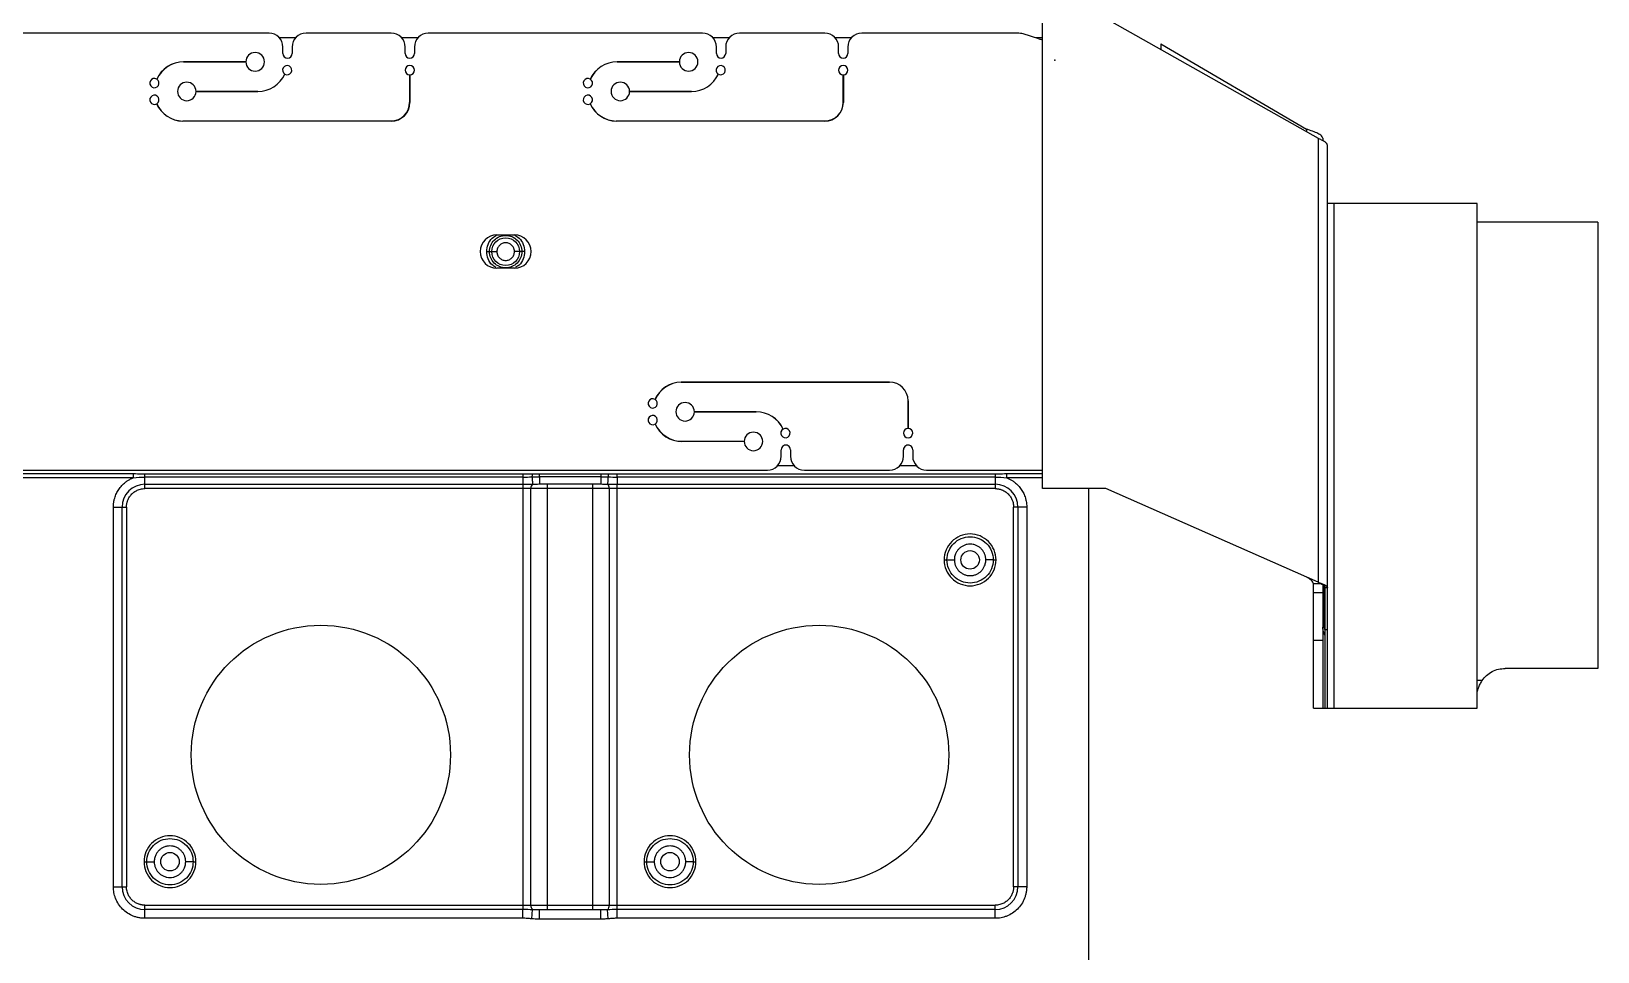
# Model space of a CAD drawing. Header units: millimetres. Extents: x -1 to 1576, y 30 to 633.
# Drawn here: x 1407.1 to 1576.3, y 181.1 to 280.5 of the extents above; entities that cross this region are included whole.
import ezdxf

# ---------------------------------------------------------------- set-up
doc = ezdxf.new("R2010")
doc.units = ezdxf.units.MM
doc.header["$PDSIZE"] = -1

msp = doc.modelspace()

# ---------------------------------------------------------------- linework, layer by layer
at = {"color": 7, "linetype": 'Continuous', "lineweight": 25}
for p, q in [((1516.3, 231.13), (1516.3, 282.33)), ((1522.41, 282.33), (1546.07, 268.98)), ((1432.77, 280.33), (1342.33, 280.33)), ((1435.65, 279.83), (1433.89, 279.83)), ((1445.97, 280.33), (1436.77, 280.33)), ((1448.85, 279.83), (1447.09, 279.83)), ((1479.59, 280.33), (1449.97, 280.33)), ((1482.47, 279.83), (1480.71, 279.83)), ((1492.79, 280.33), (1483.59, 280.33)), ((1495.67, 279.83), (1493.91, 279.83)), ((1513.62, 280.33), (1496.79, 280.33)), ((1515.92, 279.72), (1514.21, 280.25)), ((1516.3, 279.83), (1515.56, 279.83)), ((1529.1, 279.17), (1544.81, 269.97)), ((1529.1, 279.17), (1529.1, 278.56)), ((1434.27, 278.13), (1434.27, 278.83)), ((1435.27, 278.83), (1435.27, 278.13)), ((1447.47, 278.13), (1447.47, 278.83)), ((1448.47, 278.83), (1448.47, 278.13)), ((1481.09, 278.13), (1481.09, 278.83)), ((1482.09, 278.83), (1482.09, 278.13)), ((1494.29, 278.13), (1494.29, 278.83)), ((1495.29, 278.83), (1495.29, 278.13)), ((1423.55, 277.24), (1430.27, 277.24)), ((1430.27, 277.23), (1423.55, 277.23)), ((1447.97, 272.83), (1447.97, 275.83)), ((1447.98, 275.83), (1447.98, 272.83)), ((1470.37, 277.24), (1477.09, 277.24)), ((1477.09, 277.23), (1470.37, 277.23)), ((1494.79, 272.83), (1494.79, 275.83)), ((1494.8, 275.83), (1494.8, 272.83)), ((1424.89, 274.04), (1431.57, 274.04)), ((1431.57, 274.03), (1424.89, 274.03)), ((1471.71, 274.04), (1478.39, 274.04)), ((1478.39, 274.03), (1471.71, 274.03)), ((1423.46, 270.84), (1445.97, 270.84)), ((1445.97, 270.83), (1423.46, 270.83)), ((1470.28, 270.84), (1492.79, 270.84)), ((1492.79, 270.83), (1470.28, 270.83)), ((1544.81, 269.97), (1544.81, 269.69)), ((1546.57, 269), (1546.57, 268.72)), ((1546.07, 268.98), (1546.07, 221.03)), ((1547.09, 207.41), (1547.09, 268.2)), ((1563.27, 261.91), (1547.09, 261.91)), ((1547.79, 261.91), (1547.79, 207.41)), ((1563.27, 207.41), (1563.27, 261.91)), ((1576.27, 259.91), (1563.27, 259.91)), ((1576.27, 259.91), (1576.27, 211.71)), ((1457.38, 258.53), (1459.28, 258.53)), ((1459.28, 254.93), (1457.38, 254.93)), ((1477.28, 242.64), (1499.79, 242.64)), ((1499.79, 242.63), (1477.28, 242.63)), ((1501.79, 237.63), (1501.79, 240.63)), ((1501.8, 240.63), (1501.8, 237.63)), ((1478.71, 239.44), (1485.39, 239.44)), ((1485.39, 239.43), (1478.71, 239.43)), ((1477.37, 236.24), (1484.09, 236.24)), ((1484.09, 236.23), (1477.37, 236.23)), ((1488.09, 234.63), (1488.09, 235.33)), ((1489.09, 235.33), (1489.09, 234.63)), ((1501.29, 234.63), (1501.29, 235.33)), ((1502.29, 235.33), (1502.29, 234.63)), ((1487.71, 233.63), (1489.47, 233.63)), ((1500.91, 233.63), (1502.67, 233.63)), ((1396.15, 233.13), (1486.59, 233.13)), ((1404.81, 232.75), (1418.11, 232.75)), ((1418.11, 232.31), (1404.81, 232.31)), ((1419.37, 232.74), (1460.18, 232.74)), ((1460.18, 232.38), (1419.37, 232.38)), ((1419.37, 231.13), (1419.37, 232.38)), ((1461.97, 232.73), (1468.59, 232.73)), ((1461.97, 232.4), (1461.97, 232.73)), ((1468.59, 232.4), (1461.97, 232.4)), ((1470.38, 232.74), (1511.19, 232.74)), ((1511.19, 232.38), (1470.38, 232.38)), ((1490.59, 233.13), (1499.79, 233.13)), ((1503.79, 233.13), (1516.3, 233.13)), ((1511.19, 232.38), (1511.19, 231.13)), ((1512.45, 232.75), (1516.3, 232.75)), ((1516.3, 232.31), (1512.45, 232.31)), ((1419.37, 231.6), (1460.18, 231.6)), ((1511.19, 231.13), (1419.37, 231.13)), ((1460.18, 231.6), (1460.18, 185.66)), ((1461.06, 186.13), (1461.06, 231.13)), ((1461.92, 231.63), (1461.97, 231.64)), ((1461.97, 231.63), (1468.59, 231.63)), ((1462.8, 231.63), (1462.8, 185.63)), ((1467.76, 185.63), (1467.76, 231.63)), ((1468.59, 231.65), (1468.69, 231.63)), ((1469.51, 231.13), (1469.51, 186.13)), ((1470.38, 231.6), (1511.19, 231.6)), ((1470.38, 185.66), (1470.38, 231.6)), ((1523.15, 231.13), (1516.3, 231.13)), ((1521.3, 132.11), (1521.3, 231.13)), ((1546.07, 221.03), (1523.15, 231.13)), ((1415.96, 188.13), (1415.96, 229.13)), ((1415.96, 229.13), (1417.37, 229.13)), ((1416.9, 188.13), (1416.9, 229.13)), ((1417.37, 229.13), (1417.37, 188.13)), ((1514.61, 229.13), (1513.19, 229.13)), ((1513.19, 188.13), (1513.19, 229.13)), ((1513.66, 229.13), (1513.66, 188.13)), ((1514.61, 229.13), (1514.61, 188.13)), ((1546.4, 220.86), (1545.57, 220.86)), ((1545.57, 207.41), (1545.57, 220.86)), ((1546.57, 220.75), (1546.57, 207.41)), ((1546.77, 217.85), (1546.77, 220.58)), ((1547.09, 220.43), (1546.83, 220.43)), ((1546.83, 207.41), (1546.83, 220.43)), ((1545.57, 219.9), (1546.57, 219.9)), ((1546.57, 217.85), (1546.77, 217.85)), ((1546.57, 216.16), (1546.77, 216.16)), ((1546.83, 215.8), (1546.77, 216.16)), ((1546.83, 215.92), (1547.09, 215.92)), ((1545.57, 214.75), (1546.57, 214.75)), ((1576.27, 211.71), (1566.27, 211.71)), ((1563.8, 210.41), (1563.27, 210.41)), ((1545.57, 207.41), (1563.27, 207.41)), ((1415.96, 188.13), (1417.37, 188.13)), ((1514.61, 188.13), (1513.19, 188.13)), ((1419.37, 184.72), (1419.37, 186.13)), ((1419.37, 186.13), (1511.19, 186.13)), ((1511.19, 184.72), (1511.19, 186.13)), ((1460.18, 185.66), (1419.37, 185.66)), ((1460.18, 184.72), (1419.37, 184.72)), ((1468.59, 185.63), (1461.97, 185.63)), ((1468.59, 184.63), (1461.97, 184.63)), ((1468.64, 185.63), (1468.59, 185.63)), ((1511.19, 185.66), (1470.38, 185.66)), ((1511.19, 184.72), (1470.38, 184.72))]:
    msp.add_line(p, q, dxfattribs=at)
at = {"color": 141}
for centre, radius in [((1458.33, 256.73), 1.5), ((1508.49, 223.43), 1), ((1422.07, 190.83), 1), ((1476.08, 190.83), 1)]:
    msp.add_circle(centre, radius, dxfattribs=at)
at = {"color": 7, "linetype": 'Continuous', "lineweight": 25}
for centre in [(1438.37, 202.38), (1492.19, 202.38)]:
    msp.add_circle(centre, 14, dxfattribs=at)
for centre, radius, start, end in [((1432.77, 278.83), 1.5, 0, 90), ((1436.77, 278.83), 1.5, 90, 180), ((1445.97, 278.83), 1.5, 0, 90), ((1449.97, 278.83), 1.5, 90, 180), ((1479.59, 278.83), 1.5, 0, 90), ((1483.59, 278.83), 1.5, 90, 180), ((1492.79, 278.83), 1.5, 0, 90), ((1496.79, 278.83), 1.5, 90, 180), ((1513.62, 278.33), 2, 72.9566, 90), ((1516.51, 281.63), 2, 252.9566, 264.0832), ((1431.27, 277.23), 1, 180.2864, 179.714), ((1434.77, 278.13), 0.5, 180, 0), ((1447.97, 278.13), 0.5, 180, 360), ((1478.09, 277.23), 1, 180.2864, 179.714), ((1481.59, 278.13), 0.5, 180, 0), ((1494.79, 278.13), 0.5, 180, 360), ((1423.55, 274.03), 3.2, 90.0002, 155.3911), ((1423.55, 274.03), 3.19, 90.0002, 155.4086), ((1431.57, 277.23), 3.2, 270.0002, 335.3842), ((1431.57, 277.23), 3.19, 270.0002, 335.4017), ((1434.73, 276.33), 0.5, 240.4, 239.2487), ((1447.97, 276.33), 0.5, 270.573, 269.427), ((1470.37, 274.03), 3.2, 90.0002, 155.3911), ((1470.37, 274.03), 3.19, 90.0002, 155.4086), ((1478.39, 277.23), 3.2, 270.0002, 335.3842), ((1478.39, 277.23), 3.19, 270.0002, 335.4017), ((1481.55, 276.33), 0.5, 240.4, 239.2487), ((1494.79, 276.33), 0.5, 270.573, 269.427), ((1420.39, 274.93), 0.5, 60.4208, 59.27), ((1423.89, 274.03), 1, 0.2867, 359.7138), ((1467.21, 274.93), 0.5, 60.4208, 59.27), ((1470.71, 274.03), 1, 0.2867, 359.7138), ((1420.39, 273.13), 0.5, 300.7523, 299.6009), ((1423.55, 274.03), 3.21, 204.6144, 268.4153), ((1423.55, 274.03), 3.2, 204.597, 268.4128), ((1445.97, 272.83), 2.01, 270, 0), ((1445.97, 272.83), 1.99, 270, 0), ((1467.21, 273.13), 0.5, 300.7523, 299.6009), ((1470.37, 274.03), 3.21, 204.6144, 268.4153), ((1470.37, 274.03), 3.2, 204.597, 268.4128), ((1492.79, 272.83), 2.01, 270, 0), ((1492.79, 272.83), 1.99, 270, 0), ((1457.38, 256.73), 1.8, 90, 270), ((1459.28, 256.73), 1.8, 270, 90), ((1477.37, 239.43), 3.21, 91.5822, 155.3856), ((1477.37, 239.43), 3.2, 91.5847, 155.403), ((1499.79, 240.63), 2, 360, 90), ((1499.79, 240.63), 2, 360, 90), ((1474.21, 240.33), 0.5, 60.3991, 59.2477), ((1477.71, 239.43), 1, 0.2862, 359.7133), ((1474.21, 238.53), 0.5, 300.73, 299.5792), ((1485.39, 236.23), 3.2, 24.6158, 89.9998), ((1485.39, 236.23), 3.19, 24.5983, 89.9998), ((1477.37, 239.43), 3.2, 204.6089, 269.9998), ((1477.37, 239.43), 3.19, 204.5914, 269.9998), ((1485.09, 236.23), 1, 180.286, 179.7136), ((1488.55, 237.13), 0.5, 120.7513, 119.6), ((1501.79, 237.13), 0.5, 90.573, 89.427), ((1488.59, 235.33), 0.5, 359.9998, 180), ((1501.79, 235.33), 0.5, 359.9998, 180), ((1486.59, 234.63), 1.5, 270, 360), ((1490.59, 234.63), 1.5, 180, 270), ((1499.79, 234.63), 1.5, 270, 360), ((1503.79, 234.63), 1.5, 180, 270), ((1419.37, 229.13), 2.47, 90, 180), ((1461.61, 231.21), 0.562, 132.435, 187.8232), ((1468.95, 231.21), 0.562, 352.1767, 47.5651), ((1511.19, 229.13), 2.47, 360, 90), ((1419.37, 188.13), 2.47, 180, 270), ((1511.19, 188.13), 2.47, 270, 360), ((1461.61, 186.06), 0.562, 172.1767, 227.5651), ((1468.95, 186.06), 0.562, 312.435, 7.8232)]:
    msp.add_arc(centre, radius, start, end, dxfattribs=at)
for points in [[(1546.57, 269), (1546.54, 269.08), (1546.49, 269.24), (1546.08, 269.49), (1545.5, 269.73), (1545.04, 269.89), (1544.81, 269.97)], [(1547.09, 268.2), (1547.07, 268.27), (1547.04, 268.4), (1546.81, 268.59), (1546.47, 268.79), (1546.2, 268.91), (1546.07, 268.98)], [(1418.11, 232.31), (1418.53, 232.36), (1418.95, 232.38), (1419.37, 232.38)], [(1419.37, 232.38), (1419.37, 232.53), (1419.37, 232.67), (1419.37, 232.74)], [(1460.18, 232.74), (1460.18, 232.67), (1460.18, 232.53), (1460.18, 232.38)], [(1460.18, 232.38), (1460.51, 232.38), (1460.83, 232.39), (1461.17, 232.39)], [(1461.18, 232.74), (1461.18, 232.67), (1461.17, 232.54), (1461.17, 232.39)], [(1461.17, 232.39), (1461.44, 232.4), (1461.71, 232.4), (1461.97, 232.4)], [(1468.59, 232.73), (1468.59, 232.67), (1468.59, 232.54), (1468.59, 232.4)], [(1468.59, 232.4), (1468.86, 232.4), (1469.12, 232.4), (1469.39, 232.39)], [(1469.38, 232.74), (1469.39, 232.67), (1469.39, 232.54), (1469.39, 232.39)], [(1469.39, 232.39), (1469.73, 232.39), (1470.06, 232.38), (1470.38, 232.38)], [(1470.38, 232.38), (1470.38, 232.53), (1470.38, 232.67), (1470.38, 232.74)], [(1511.19, 232.74), (1511.19, 232.67), (1511.19, 232.53), (1511.19, 232.38)], [(1511.19, 232.38), (1511.61, 232.38), (1512.03, 232.36), (1512.45, 232.31)], [(1460.18, 231.6), (1460.55, 231.6), (1460.91, 231.61), (1461.23, 231.62)], [(1461.23, 231.62), (1461.47, 231.63), (1461.71, 231.63), (1461.97, 231.63)], [(1468.59, 231.63), (1468.85, 231.63), (1469.09, 231.63), (1469.33, 231.62)], [(1469.33, 231.62), (1469.65, 231.61), (1470.02, 231.6), (1470.38, 231.6)], [(1545.57, 220.86), (1545.56, 220.92), (1545.54, 221.04), (1545.36, 221.22), (1545.11, 221.41), (1544.91, 221.53), (1544.81, 221.59)], [(1546.07, 221.03), (1546.17, 220.98), (1546.37, 220.88), (1546.62, 220.73), (1546.8, 220.58), (1546.82, 220.48), (1546.83, 220.43)], [(1546.07, 221.03), (1546.2, 220.98), (1546.47, 220.88), (1546.81, 220.73), (1547.04, 220.58), (1547.07, 220.48), (1547.09, 220.43)], [(1546.77, 216.16), (1546.77, 216.51), (1546.77, 217.21), (1546.77, 217.64), (1546.77, 217.85)], [(1563.8, 210.41), (1563.95, 210.6), (1564.25, 210.98), (1564.86, 211.39), (1565.54, 211.66), (1566.03, 211.69), (1566.27, 211.71)], [(1461.23, 185.64), (1460.91, 185.65), (1460.55, 185.66), (1460.18, 185.66)], [(1461.97, 185.63), (1461.71, 185.63), (1461.47, 185.63), (1461.23, 185.64)], [(1469.33, 185.64), (1469.09, 185.63), (1468.85, 185.63), (1468.59, 185.63)], [(1470.38, 185.66), (1470.02, 185.66), (1469.65, 185.65), (1469.33, 185.64)]]:
    msp.add_open_spline(points, degree=3, dxfattribs=at)
for points, knots in [([(1456.28, 256.73), (1456.31, 257), (1456.38, 257.53), (1456.8, 258.19), (1457.22, 258.43), (1457.4, 258.53)], [0, 0, 0, 0, 0.3587, 0.717054, 1, 1, 1, 1]), ([(1456.58, 256.73), (1456.58, 256.96), (1456.63, 257.19), (1456.8, 257.61), (1456.93, 257.81), (1457.25, 258.13), (1457.45, 258.26), (1457.87, 258.44), (1458.1, 258.48), (1458.56, 258.48), (1458.79, 258.44), (1459.21, 258.26), (1459.41, 258.13), (1459.73, 257.81), (1459.86, 257.61), (1460.03, 257.19), (1460.08, 256.96), (1460.08, 256.73)], [0, 0, 0, 0, 0.125, 0.125, 0.25, 0.25, 0.375, 0.375, 0.5, 0.5, 0.625, 0.625, 0.75, 0.75, 0.875, 0.875, 1, 1, 1, 1]), ([(1459.28, 256.73), (1459.28, 256.76), (1459.28, 256.83), (1459.26, 256.92), (1459.24, 257.01), (1459.2, 257.13), (1459.13, 257.26), (1459.01, 257.41), (1458.86, 257.53), (1458.64, 257.65), (1458.33, 257.71), (1458.02, 257.65), (1457.8, 257.53), (1457.65, 257.41), (1457.53, 257.26), (1457.45, 257.1), (1457.39, 256.92), (1457.38, 256.8), (1457.38, 256.73)], [0, 0, 0, 0, 0.031455, 0.062626, 0.093818, 0.125337, 0.187777, 0.250402, 0.31285, 0.375475, 0.500072, 0.624659, 0.687104, 0.749734, 0.81218, 0.874804, 0.937355, 1, 1, 1, 1]), ([(1459.25, 258.53), (1459.44, 258.43), (1459.86, 258.19), (1460.28, 257.53), (1460.35, 257), (1460.38, 256.73)], [0, 0, 0, 0, 0.282692, 0.641261, 1, 1, 1, 1]), ([(1456.28, 256.73), (1456.36, 256.73), (1456.44, 256.73), (1456.55, 256.73), (1456.58, 256.73), (1456.58, 256.73)], [0, 0, 0, 0, 0.5, 0.5, 1, 1, 1, 1]), ([(1457.26, 255.03), (1457.13, 255.11), (1456.76, 255.32), (1456.38, 255.94), (1456.31, 256.47), (1456.28, 256.73)], [0, 0, 0, 0, 0.222976, 0.611348, 1, 1, 1, 1]), ([(1456.28, 256.73), (1456.36, 256.73), (1456.44, 256.73), (1456.55, 256.73), (1456.58, 256.73), (1456.58, 256.73)], [0, 0, 0, 0, 0.5, 0.5, 1, 1, 1, 1]), ([(1456.58, 256.73), (1456.58, 256.73), (1456.67, 256.73), (1456.96, 256.73), (1457.17, 256.73), (1457.38, 256.73)], [0, 0, 0, 0, 0.5, 0.5, 1, 1, 1, 1]), ([(1460.08, 256.73), (1460.08, 256.5), (1460.03, 256.27), (1459.86, 255.85), (1459.73, 255.66), (1459.41, 255.33), (1459.21, 255.2), (1458.79, 255.03), (1458.56, 254.98), (1458.1, 254.98), (1457.87, 255.03), (1457.45, 255.2), (1457.25, 255.33), (1456.93, 255.66), (1456.8, 255.85), (1456.63, 256.27), (1456.58, 256.5), (1456.58, 256.73)], [0, 0, 0, 0, 0.125, 0.125, 0.25, 0.25, 0.375, 0.375, 0.5, 0.5, 0.625, 0.625, 0.75, 0.75, 0.875, 0.875, 1, 1, 1, 1]), ([(1457.38, 256.73), (1457.38, 256.7), (1457.38, 256.64), (1457.4, 256.55), (1457.42, 256.46), (1457.46, 256.34), (1457.53, 256.2), (1457.65, 256.06), (1457.8, 255.94), (1458.02, 255.82), (1458.33, 255.76), (1458.64, 255.82), (1458.86, 255.94), (1459.01, 256.06), (1459.13, 256.2), (1459.21, 256.37), (1459.27, 256.55), (1459.28, 256.67), (1459.28, 256.73)], [0, 0, 0, 0, 0.031455, 0.062625, 0.093817, 0.125335, 0.187776, 0.2504, 0.312847, 0.375471, 0.500068, 0.624661, 0.687107, 0.749738, 0.812184, 0.874806, 0.937357, 1, 1, 1, 1]), ([(1460.08, 256.73), (1460.08, 256.73), (1459.99, 256.73), (1459.7, 256.73), (1459.49, 256.73), (1459.28, 256.73)], [0, 0, 0, 0, 0.5, 0.5, 1, 1, 1, 1]), ([(1460.38, 256.73), (1460.35, 256.47), (1460.28, 255.93), (1459.89, 255.31), (1459.52, 255.1), (1459.38, 255.02)], [0, 0, 0, 0, 0.385162, 0.770147, 1, 1, 1, 1]), ([(1460.38, 256.73), (1460.3, 256.73), (1460.22, 256.73), (1460.11, 256.73), (1460.08, 256.73), (1460.08, 256.73)], [0, 0, 0, 0, 0.5, 0.5, 1, 1, 1, 1]), ([(1415.96, 229.13), (1415.96, 229.19), (1415.96, 229.3), (1415.97, 229.46), (1415.99, 229.63), (1416.02, 229.79), (1416.06, 229.95), (1416.13, 230.23), (1416.28, 230.61), (1416.54, 231.06), (1416.86, 231.47), (1417.2, 231.78), (1417.52, 232.01), (1417.81, 232.18), (1418.01, 232.26), (1418.11, 232.31)], [0, 0, 0, 0, 0.040883, 0.08158, 0.122187, 0.162802, 0.203521, 0.244441, 0.372171, 0.500035, 0.627766, 0.75563, 0.837187, 0.918385, 1, 1, 1, 1]), ([(1418.11, 232.75), (1418.2, 232.75), (1418.41, 232.75), (1418.74, 232.74), (1419.07, 232.74), (1419.28, 232.74), (1419.37, 232.74)], [0, 0, 0, 0, 0.200515, 0.50786, 0.778848, 1, 1, 1, 1]), ([(1418.11, 232.75), (1418.11, 232.71), (1418.11, 232.64), (1418.11, 232.49), (1418.11, 232.4), (1418.11, 232.31)], [0, 0, 0, 0, 0.5, 0.5, 1, 1, 1, 1]), ([(1460.18, 232.74), (1460.32, 232.74), (1460.66, 232.74), (1460.99, 232.74), (1461.18, 232.74)], [0, 0, 0, 0, 0.420474, 1, 1, 1, 1]), ([(1460.18, 232.38), (1460.18, 232.2), (1460.18, 232.04), (1460.18, 231.77), (1460.18, 231.66), (1460.18, 231.6)], [0, 0, 0, 0, 0.5, 0.5, 1, 1, 1, 1]), ([(1461.17, 232.39), (1461.19, 232.2), (1461.2, 232.02), (1461.22, 231.75), (1461.23, 231.66), (1461.23, 231.62)], [0, 0, 0, 0, 0.5, 0.5, 1, 1, 1, 1]), ([(1461.18, 232.74), (1461.3, 232.74), (1461.56, 232.73), (1461.82, 232.73), (1461.97, 232.73)], [0, 0, 0, 0, 0.452244, 1, 1, 1, 1]), ([(1461.97, 232.4), (1461.97, 232.18), (1461.97, 231.99), (1461.97, 231.71), (1461.97, 231.63), (1461.97, 231.63)], [0, 0, 0, 0, 0.5, 0.5, 1, 1, 1, 1]), ([(1468.59, 232.73), (1468.74, 232.73), (1469, 232.73), (1469.26, 232.74), (1469.38, 232.74)], [0, 0, 0, 0, 0.548125, 1, 1, 1, 1]), ([(1468.59, 232.4), (1468.59, 232.18), (1468.59, 231.99), (1468.59, 231.71), (1468.59, 231.63), (1468.59, 231.63)], [0, 0, 0, 0, 0.5, 0.5, 1, 1, 1, 1]), ([(1469.39, 232.39), (1469.38, 232.2), (1469.36, 232.02), (1469.34, 231.75), (1469.33, 231.66), (1469.33, 231.62)], [0, 0, 0, 0, 0.5, 0.5, 1, 1, 1, 1]), ([(1469.38, 232.74), (1469.58, 232.74), (1469.91, 232.74), (1470.24, 232.74), (1470.38, 232.74)], [0, 0, 0, 0, 0.580575, 1, 1, 1, 1]), ([(1470.38, 232.38), (1470.38, 232.2), (1470.38, 232.04), (1470.38, 231.77), (1470.38, 231.66), (1470.38, 231.6)], [0, 0, 0, 0, 0.5, 0.5, 1, 1, 1, 1]), ([(1511.19, 232.74), (1511.28, 232.74), (1511.49, 232.74), (1511.83, 232.74), (1512.15, 232.75), (1512.37, 232.75), (1512.45, 232.75)], [0, 0, 0, 0, 0.221378, 0.492164, 0.7995, 1, 1, 1, 1]), ([(1512.45, 232.31), (1512.45, 232.4), (1512.45, 232.49), (1512.45, 232.64), (1512.45, 232.71), (1512.45, 232.75)], [0, 0, 0, 0, 0.5, 0.5, 1, 1, 1, 1]), ([(1512.45, 232.31), (1512.5, 232.29), (1512.6, 232.24), (1512.75, 232.17), (1512.9, 232.09), (1513.04, 232.01), (1513.18, 231.91), (1513.4, 231.74), (1513.7, 231.47), (1514.03, 231.06), (1514.29, 230.61), (1514.45, 230.18), (1514.55, 229.79), (1514.6, 229.46), (1514.6, 229.24), (1514.61, 229.13)], [0, 0, 0, 0, 0.040883, 0.08158, 0.122187, 0.162802, 0.203521, 0.244441, 0.372171, 0.500035, 0.627766, 0.75563, 0.837187, 0.918385, 1, 1, 1, 1]), ([(1417.37, 229.13), (1417.37, 229.18), (1417.37, 229.26), (1417.39, 229.38), (1417.4, 229.51), (1417.43, 229.63), (1417.47, 229.75), (1417.54, 229.96), (1417.69, 230.24), (1417.95, 230.56), (1418.26, 230.82), (1418.58, 230.98), (1418.87, 231.08), (1419.12, 231.12), (1419.29, 231.13), (1419.37, 231.13)], [0, 0, 0, 0, 0.040276, 0.080243, 0.120058, 0.159883, 0.199877, 0.240199, 0.370043, 0.500057, 0.629901, 0.759916, 0.840121, 0.919721, 1, 1, 1, 1]), ([(1511.19, 231.13), (1511.23, 231.13), (1511.32, 231.13), (1511.44, 231.12), (1511.57, 231.1), (1511.69, 231.07), (1511.81, 231.04), (1512.02, 230.96), (1512.3, 230.82), (1512.61, 230.56), (1512.87, 230.24), (1513.04, 229.92), (1513.13, 229.63), (1513.18, 229.38), (1513.19, 229.22), (1513.19, 229.13)], [0, 0, 0, 0, 0.040276, 0.080243, 0.120058, 0.159883, 0.199877, 0.240199, 0.370043, 0.500057, 0.629901, 0.759916, 0.840121, 0.919721, 1, 1, 1, 1]), ([(1511.29, 223.43), (1511.29, 223.8), (1511.22, 224.17), (1510.94, 224.84), (1510.73, 225.15), (1510.21, 225.67), (1509.9, 225.88), (1509.22, 226.16), (1508.86, 226.23), (1508.12, 226.23), (1507.76, 226.16), (1507.08, 225.88), (1506.77, 225.67), (1506.25, 225.15), (1506.04, 224.84), (1505.76, 224.17), (1505.69, 223.8), (1505.69, 223.43)], [0, 0, 0, 0, 0.125, 0.125, 0.25, 0.25, 0.375, 0.375, 0.5, 0.5, 0.625, 0.625, 0.75, 0.75, 0.875, 0.875, 1, 1, 1, 1]), ([(1505.99, 223.43), (1505.99, 223.76), (1506.06, 224.09), (1506.31, 224.69), (1506.49, 224.97), (1506.95, 225.43), (1507.23, 225.62), (1507.84, 225.87), (1508.16, 225.93), (1508.82, 225.93), (1509.15, 225.87), (1509.75, 225.62), (1510.03, 225.43), (1510.49, 224.97), (1510.68, 224.69), (1510.93, 224.09), (1510.99, 223.76), (1510.99, 223.43)], [0, 0, 0, 0, 0.125, 0.125, 0.25, 0.25, 0.375, 0.375, 0.5, 0.5, 0.625, 0.625, 0.75, 0.75, 0.875, 0.875, 1, 1, 1, 1]), ([(1510.19, 223.43), (1510.19, 223.48), (1510.19, 223.57), (1510.17, 223.7), (1510.15, 223.83), (1510.11, 223.96), (1510.04, 224.15), (1509.91, 224.38), (1509.7, 224.64), (1509.44, 224.86), (1509.15, 225.01), (1508.83, 225.11), (1508.49, 225.14), (1508.16, 225.11), (1507.84, 225.01), (1507.54, 224.86), (1507.28, 224.64), (1507.07, 224.38), (1506.93, 224.12), (1506.84, 223.87), (1506.8, 223.66), (1506.79, 223.51), (1506.79, 223.43)], [0, 0, 0, 0, 0.025179, 0.05013, 0.075011, 0.099978, 0.125186, 0.187587, 0.250092, 0.312501, 0.37501, 0.437474, 0.50004, 0.562505, 0.625066, 0.687464, 0.749971, 0.812374, 0.874873, 0.916678, 0.958145, 1, 1, 1, 1]), ([(1505.69, 223.43), (1505.77, 223.43), (1505.85, 223.43), (1505.96, 223.43), (1505.99, 223.43), (1505.99, 223.43)], [0, 0, 0, 0, 0.5, 0.5, 1, 1, 1, 1]), ([(1505.69, 223.43), (1505.69, 223.07), (1505.76, 222.7), (1506.04, 222.02), (1506.25, 221.71), (1506.77, 221.19), (1507.08, 220.99), (1507.76, 220.71), (1508.12, 220.63), (1508.86, 220.63), (1509.22, 220.71), (1509.9, 220.99), (1510.21, 221.19), (1510.73, 221.71), (1510.94, 222.02), (1511.22, 222.7), (1511.29, 223.07), (1511.29, 223.43)], [0, 0, 0, 0, 0.125, 0.125, 0.25, 0.25, 0.375, 0.375, 0.5, 0.5, 0.625, 0.625, 0.75, 0.75, 0.875, 0.875, 1, 1, 1, 1]), ([(1510.99, 223.43), (1510.99, 223.11), (1510.93, 222.78), (1510.68, 222.17), (1510.49, 221.9), (1510.03, 221.43), (1509.75, 221.25), (1509.15, 221), (1508.82, 220.93), (1508.16, 220.93), (1507.84, 221), (1507.23, 221.25), (1506.95, 221.43), (1506.49, 221.9), (1506.31, 222.17), (1506.06, 222.78), (1505.99, 223.11), (1505.99, 223.43)], [0, 0, 0, 0, 0.125, 0.125, 0.25, 0.25, 0.375, 0.375, 0.5, 0.5, 0.625, 0.625, 0.75, 0.75, 0.875, 0.875, 1, 1, 1, 1]), ([(1505.99, 223.43), (1505.99, 223.43), (1506.08, 223.43), (1506.37, 223.43), (1506.58, 223.43), (1506.79, 223.43)], [0, 0, 0, 0, 0.5, 0.5, 1, 1, 1, 1]), ([(1506.79, 223.43), (1506.79, 223.39), (1506.79, 223.3), (1506.81, 223.17), (1506.84, 223.04), (1506.87, 222.91), (1506.94, 222.72), (1507.07, 222.48), (1507.28, 222.22), (1507.54, 222.01), (1507.84, 221.85), (1508.16, 221.75), (1508.49, 221.72), (1508.82, 221.75), (1509.15, 221.85), (1509.44, 222.01), (1509.7, 222.22), (1509.91, 222.48), (1510.05, 222.75), (1510.14, 222.99), (1510.18, 223.21), (1510.19, 223.36), (1510.19, 223.43)], [0, 0, 0, 0, 0.025108, 0.050018, 0.074887, 0.09987, 0.125122, 0.187514, 0.250079, 0.312484, 0.374988, 0.437452, 0.500017, 0.562482, 0.625047, 0.687453, 0.749962, 0.812367, 0.874868, 0.916676, 0.958145, 1, 1, 1, 1]), ([(1510.99, 223.43), (1510.99, 223.43), (1510.9, 223.43), (1510.61, 223.43), (1510.4, 223.43), (1510.19, 223.43)], [0, 0, 0, 0, 0.5, 0.5, 1, 1, 1, 1]), ([(1510.99, 223.43), (1510.99, 223.43), (1511.02, 223.43), (1511.13, 223.43), (1511.21, 223.43), (1511.29, 223.43)], [0, 0, 0, 0, 0.5, 0.5, 1, 1, 1, 1]), ([(1546.83, 215.22), (1546.79, 215.32), (1546.71, 215.54), (1546.6, 215.85), (1546.58, 216.05), (1546.57, 216.16)], [0, 0, 0, 0, 0.28395, 0.638744, 1, 1, 1, 1]), ([(1563.27, 209.21), (1563.27, 209.22), (1563.27, 209.23), (1563.3, 209.31), (1563.34, 209.44), (1563.42, 209.65), (1563.56, 209.99), (1563.72, 210.27), (1563.8, 210.41)], [0, 0, 0, 0, 0.126084, 0.251364, 0.376441, 0.50192, 0.752039, 1, 1, 1, 1]), ([(1424.87, 190.83), (1424.87, 191.2), (1424.8, 191.57), (1424.52, 192.24), (1424.31, 192.55), (1423.79, 193.07), (1423.48, 193.28), (1422.8, 193.56), (1422.44, 193.63), (1421.7, 193.63), (1421.34, 193.56), (1420.66, 193.28), (1420.35, 193.07), (1419.83, 192.55), (1419.62, 192.24), (1419.34, 191.57), (1419.27, 191.2), (1419.27, 190.83)], [0, 0, 0, 0, 0.125, 0.125, 0.25, 0.25, 0.375, 0.375, 0.5, 0.5, 0.625, 0.625, 0.75, 0.75, 0.875, 0.875, 1, 1, 1, 1]), ([(1419.57, 190.83), (1419.57, 191.16), (1419.64, 191.49), (1419.89, 192.09), (1420.07, 192.37), (1420.53, 192.83), (1420.81, 193.02), (1421.42, 193.27), (1421.74, 193.33), (1422.4, 193.33), (1422.73, 193.27), (1423.33, 193.02), (1423.61, 192.83), (1424.07, 192.37), (1424.26, 192.09), (1424.51, 191.49), (1424.57, 191.16), (1424.57, 190.83)], [0, 0, 0, 0, 0.125, 0.125, 0.25, 0.25, 0.375, 0.375, 0.5, 0.5, 0.625, 0.625, 0.75, 0.75, 0.875, 0.875, 1, 1, 1, 1]), ([(1478.88, 190.83), (1478.88, 191.2), (1478.8, 191.57), (1478.52, 192.24), (1478.32, 192.55), (1477.8, 193.07), (1477.49, 193.28), (1476.81, 193.56), (1476.44, 193.63), (1475.71, 193.63), (1475.34, 193.56), (1474.67, 193.28), (1474.36, 193.07), (1473.84, 192.55), (1473.63, 192.24), (1473.35, 191.57), (1473.28, 191.2), (1473.28, 190.83)], [0, 0, 0, 0, 0.125, 0.125, 0.25, 0.25, 0.375, 0.375, 0.5, 0.5, 0.625, 0.625, 0.75, 0.75, 0.875, 0.875, 1, 1, 1, 1]), ([(1473.58, 190.83), (1473.58, 191.16), (1473.64, 191.49), (1473.89, 192.09), (1474.08, 192.37), (1474.54, 192.83), (1474.82, 193.02), (1475.42, 193.27), (1475.75, 193.33), (1476.41, 193.33), (1476.73, 193.27), (1477.34, 193.02), (1477.61, 192.83), (1478.08, 192.37), (1478.26, 192.09), (1478.51, 191.49), (1478.58, 191.16), (1478.58, 190.83)], [0, 0, 0, 0, 0.125, 0.125, 0.25, 0.25, 0.375, 0.375, 0.5, 0.5, 0.625, 0.625, 0.75, 0.75, 0.875, 0.875, 1, 1, 1, 1]), ([(1423.77, 190.83), (1423.77, 190.88), (1423.77, 190.97), (1423.75, 191.1), (1423.73, 191.23), (1423.69, 191.36), (1423.62, 191.55), (1423.49, 191.78), (1423.28, 192.04), (1423.02, 192.26), (1422.73, 192.41), (1422.41, 192.51), (1422.07, 192.54), (1421.74, 192.51), (1421.42, 192.41), (1421.12, 192.26), (1420.86, 192.04), (1420.65, 191.78), (1420.51, 191.52), (1420.42, 191.27), (1420.38, 191.06), (1420.37, 190.91), (1420.37, 190.83)], [0, 0, 0, 0, 0.025179, 0.05013, 0.075011, 0.099978, 0.125186, 0.187587, 0.250092, 0.312501, 0.375011, 0.437474, 0.50004, 0.562505, 0.625066, 0.687464, 0.749971, 0.812374, 0.874873, 0.916678, 0.958145, 1, 1, 1, 1]), ([(1477.78, 190.83), (1477.78, 190.88), (1477.77, 190.97), (1477.76, 191.1), (1477.73, 191.23), (1477.7, 191.36), (1477.63, 191.55), (1477.5, 191.78), (1477.29, 192.04), (1477.03, 192.26), (1476.73, 192.41), (1476.41, 192.51), (1476.08, 192.54), (1475.74, 192.51), (1475.42, 192.41), (1475.13, 192.26), (1474.87, 192.04), (1474.65, 191.78), (1474.51, 191.52), (1474.43, 191.27), (1474.39, 191.06), (1474.38, 190.91), (1474.38, 190.83)], [0, 0, 0, 0, 0.0251787, 0.0501305, 0.0750111, 0.0999776, 0.1251857, 0.1875872, 0.2500924, 0.3125007, 0.3750105, 0.4374745, 0.5000396, 0.5625052, 0.6250657, 0.6874643, 0.7499709, 0.8123744, 0.8748727, 0.9166785, 0.958145, 1, 1, 1, 1]), ([(1419.27, 190.83), (1419.35, 190.83), (1419.43, 190.83), (1419.54, 190.83), (1419.57, 190.83), (1419.57, 190.83)], [0, 0, 0, 0, 0.5, 0.5, 1, 1, 1, 1]), ([(1419.27, 190.83), (1419.27, 190.47), (1419.34, 190.1), (1419.62, 189.42), (1419.83, 189.11), (1420.35, 188.59), (1420.66, 188.39), (1421.34, 188.11), (1421.7, 188.03), (1422.44, 188.03), (1422.8, 188.11), (1423.48, 188.39), (1423.79, 188.59), (1424.31, 189.11), (1424.52, 189.42), (1424.8, 190.1), (1424.87, 190.47), (1424.87, 190.83)], [0, 0, 0, 0, 0.125, 0.125, 0.25, 0.25, 0.375, 0.375, 0.5, 0.5, 0.625, 0.625, 0.75, 0.75, 0.875, 0.875, 1, 1, 1, 1]), ([(1424.57, 190.83), (1424.57, 190.51), (1424.51, 190.18), (1424.26, 189.57), (1424.07, 189.3), (1423.61, 188.83), (1423.33, 188.65), (1422.73, 188.4), (1422.4, 188.33), (1421.74, 188.33), (1421.42, 188.4), (1420.81, 188.65), (1420.53, 188.83), (1420.07, 189.3), (1419.89, 189.57), (1419.64, 190.18), (1419.57, 190.51), (1419.57, 190.83)], [0, 0, 0, 0, 0.125, 0.125, 0.25, 0.25, 0.375, 0.375, 0.5, 0.5, 0.625, 0.625, 0.75, 0.75, 0.875, 0.875, 1, 1, 1, 1]), ([(1419.57, 190.83), (1419.57, 190.83), (1419.66, 190.83), (1419.95, 190.83), (1420.16, 190.83), (1420.37, 190.83)], [0, 0, 0, 0, 0.5, 0.5, 1, 1, 1, 1]), ([(1420.37, 190.83), (1420.37, 190.79), (1420.37, 190.7), (1420.39, 190.57), (1420.42, 190.44), (1420.45, 190.31), (1420.52, 190.12), (1420.65, 189.88), (1420.86, 189.62), (1421.12, 189.41), (1421.42, 189.25), (1421.74, 189.15), (1422.07, 189.12), (1422.4, 189.15), (1422.73, 189.25), (1423.02, 189.41), (1423.28, 189.62), (1423.49, 189.88), (1423.63, 190.15), (1423.72, 190.39), (1423.76, 190.61), (1423.77, 190.76), (1423.77, 190.83)], [0, 0, 0, 0, 0.025108, 0.050018, 0.074887, 0.09987, 0.125122, 0.187514, 0.250079, 0.312484, 0.374988, 0.437452, 0.500017, 0.562482, 0.625047, 0.687453, 0.749962, 0.812367, 0.874868, 0.916676, 0.958145, 1, 1, 1, 1]), ([(1424.57, 190.83), (1424.57, 190.83), (1424.48, 190.83), (1424.19, 190.83), (1423.98, 190.83), (1423.77, 190.83)], [0, 0, 0, 0, 0.5, 0.5, 1, 1, 1, 1]), ([(1424.57, 190.83), (1424.57, 190.83), (1424.6, 190.83), (1424.71, 190.83), (1424.79, 190.83), (1424.87, 190.83)], [0, 0, 0, 0, 0.5, 0.5, 1, 1, 1, 1]), ([(1473.28, 190.83), (1473.36, 190.83), (1473.43, 190.83), (1473.55, 190.83), (1473.58, 190.83), (1473.58, 190.83)], [0, 0, 0, 0, 0.5, 0.5, 1, 1, 1, 1]), ([(1473.28, 190.83), (1473.28, 190.47), (1473.35, 190.1), (1473.63, 189.42), (1473.84, 189.11), (1474.36, 188.59), (1474.67, 188.39), (1475.34, 188.11), (1475.71, 188.03), (1476.44, 188.03), (1476.81, 188.11), (1477.49, 188.39), (1477.8, 188.59), (1478.32, 189.11), (1478.52, 189.42), (1478.8, 190.1), (1478.88, 190.47), (1478.88, 190.83)], [0, 0, 0, 0, 0.125, 0.125, 0.25, 0.25, 0.375, 0.375, 0.5, 0.5, 0.625, 0.625, 0.75, 0.75, 0.875, 0.875, 1, 1, 1, 1]), ([(1478.58, 190.83), (1478.58, 190.51), (1478.51, 190.18), (1478.26, 189.57), (1478.08, 189.3), (1477.61, 188.83), (1477.34, 188.65), (1476.73, 188.4), (1476.41, 188.33), (1475.75, 188.33), (1475.42, 188.4), (1474.82, 188.65), (1474.54, 188.83), (1474.08, 189.3), (1473.89, 189.57), (1473.64, 190.18), (1473.58, 190.51), (1473.58, 190.83)], [0, 0, 0, 0, 0.125, 0.125, 0.25, 0.25, 0.375, 0.375, 0.5, 0.5, 0.625, 0.625, 0.75, 0.75, 0.875, 0.875, 1, 1, 1, 1]), ([(1473.58, 190.83), (1473.58, 190.83), (1473.66, 190.83), (1473.96, 190.83), (1474.17, 190.83), (1474.38, 190.83)], [0, 0, 0, 0, 0.5, 0.5, 1, 1, 1, 1]), ([(1474.38, 190.83), (1474.38, 190.79), (1474.38, 190.7), (1474.4, 190.57), (1474.42, 190.44), (1474.46, 190.31), (1474.53, 190.12), (1474.65, 189.88), (1474.87, 189.62), (1475.13, 189.41), (1475.42, 189.25), (1475.74, 189.15), (1476.08, 189.12), (1476.41, 189.15), (1476.73, 189.25), (1477.03, 189.41), (1477.29, 189.62), (1477.5, 189.88), (1477.64, 190.15), (1477.72, 190.39), (1477.77, 190.61), (1477.78, 190.76), (1477.78, 190.83)], [0, 0, 0, 0, 0.025108, 0.050018, 0.074887, 0.09987, 0.125122, 0.187514, 0.250079, 0.312484, 0.374988, 0.437452, 0.500017, 0.562482, 0.625047, 0.687453, 0.749962, 0.812367, 0.874868, 0.916677, 0.958145, 1, 1, 1, 1]), ([(1478.58, 190.83), (1478.58, 190.83), (1478.49, 190.83), (1478.2, 190.83), (1477.99, 190.83), (1477.78, 190.83)], [0, 0, 0, 0, 0.5, 0.5, 1, 1, 1, 1]), ([(1478.58, 190.83), (1478.58, 190.83), (1478.49, 190.83), (1478.2, 190.83), (1477.99, 190.83), (1477.78, 190.83)], [0, 0, 0, 0, 0.5, 0.5, 1, 1, 1, 1]), ([(1478.58, 190.83), (1478.58, 190.83), (1478.61, 190.83), (1478.72, 190.83), (1478.8, 190.83), (1478.88, 190.83)], [0, 0, 0, 0, 0.5, 0.5, 1, 1, 1, 1]), ([(1419.37, 184.72), (1419.31, 184.72), (1419.19, 184.72), (1419, 184.74), (1418.82, 184.76), (1418.64, 184.8), (1418.46, 184.84), (1418.29, 184.89), (1417.95, 185.02), (1417.48, 185.26), (1416.94, 185.7), (1416.5, 186.24), (1416.23, 186.76), (1416.09, 187.18), (1416.01, 187.49), (1415.97, 187.81), (1415.96, 188.03), (1415.96, 188.13)], [0, 0, 0, 0, 0.034552, 0.068858, 0.103016, 0.137128, 0.171294, 0.205615, 0.240191, 0.37006, 0.500029, 0.629897, 0.759866, 0.820152, 0.879909, 0.939678, 1, 1, 1, 1]), ([(1419.37, 186.13), (1419.33, 186.13), (1419.24, 186.14), (1419.12, 186.15), (1419, 186.17), (1418.87, 186.19), (1418.75, 186.23), (1418.55, 186.3), (1418.26, 186.45), (1417.95, 186.71), (1417.69, 187.03), (1417.52, 187.35), (1417.43, 187.63), (1417.38, 187.88), (1417.37, 188.05), (1417.37, 188.13)], [0, 0, 0, 0, 0.040276, 0.080243, 0.120058, 0.159883, 0.199877, 0.240199, 0.370043, 0.500057, 0.629901, 0.759916, 0.840121, 0.919721, 1, 1, 1, 1]), ([(1514.61, 188.13), (1514.6, 188.07), (1514.6, 187.95), (1514.59, 187.76), (1514.56, 187.58), (1514.53, 187.4), (1514.48, 187.23), (1514.43, 187.05), (1514.31, 186.72), (1514.07, 186.24), (1513.62, 185.7), (1513.08, 185.26), (1512.57, 184.99), (1512.14, 184.85), (1511.83, 184.77), (1511.51, 184.73), (1511.3, 184.72), (1511.19, 184.72)], [0, 0, 0, 0, 0.034552, 0.068858, 0.103016, 0.137128, 0.171294, 0.205615, 0.240191, 0.37006, 0.500029, 0.629897, 0.759866, 0.820152, 0.879909, 0.939678, 1, 1, 1, 1]), ([(1513.19, 188.13), (1513.19, 188.09), (1513.19, 188.01), (1513.18, 187.88), (1513.16, 187.76), (1513.13, 187.64), (1513.09, 187.52), (1513.02, 187.31), (1512.88, 187.03), (1512.61, 186.71), (1512.3, 186.45), (1511.98, 186.28), (1511.69, 186.19), (1511.44, 186.14), (1511.28, 186.14), (1511.19, 186.13)], [0, 0, 0, 0, 0.040276, 0.080243, 0.120058, 0.159883, 0.199877, 0.240199, 0.370043, 0.500057, 0.629901, 0.759916, 0.840121, 0.919721, 1, 1, 1, 1]), ([(1460.18, 184.72), (1460.18, 184.92), (1460.18, 185.13), (1460.18, 185.46), (1460.18, 185.59), (1460.18, 185.66)], [0, 0, 0, 0, 0.5, 0.5, 1, 1, 1, 1]), ([(1461.15, 184.66), (1461.07, 184.67), (1460.9, 184.68), (1460.65, 184.7), (1460.42, 184.72), (1460.26, 184.72), (1460.18, 184.72)], [0, 0, 0, 0, 0.2627497, 0.5148513, 0.7674746, 1, 1, 1, 1]), ([(1461.15, 184.66), (1461.17, 184.89), (1461.19, 185.12), (1461.22, 185.48), (1461.23, 185.6), (1461.23, 185.64)], [0, 0, 0, 0, 0.5, 0.5, 1, 1, 1, 1]), ([(1461.97, 184.63), (1461.82, 184.63), (1461.55, 184.63), (1461.27, 184.65), (1461.15, 184.66)], [0, 0, 0, 0, 0.556213, 1, 1, 1, 1]), ([(1461.97, 184.63), (1461.97, 184.76), (1461.97, 184.89), (1461.97, 185.14), (1461.97, 185.25), (1461.97, 185.43), (1461.97, 185.51), (1461.97, 185.61), (1461.97, 185.63), (1461.97, 185.63)], [0, 0, 0, 0, 0.25, 0.25, 0.5, 0.5, 0.75, 0.75, 1, 1, 1, 1]), ([(1468.59, 184.63), (1468.59, 184.89), (1468.59, 185.16), (1468.59, 185.53), (1468.59, 185.63), (1468.59, 185.63)], [0, 0, 0, 0, 0.5, 0.5, 1, 1, 1, 1]), ([(1469.41, 184.66), (1469.35, 184.65), (1469.23, 184.65), (1469.04, 184.64), (1468.82, 184.63), (1468.67, 184.63), (1468.59, 184.63)], [0, 0, 0, 0, 0.207871, 0.443757, 0.707773, 1, 1, 1, 1]), ([(1469.41, 184.66), (1469.39, 184.89), (1469.37, 185.12), (1469.34, 185.48), (1469.33, 185.6), (1469.33, 185.64)], [0, 0, 0, 0, 0.5, 0.5, 1, 1, 1, 1]), ([(1470.38, 184.72), (1470.3, 184.72), (1470.15, 184.72), (1469.91, 184.7), (1469.66, 184.68), (1469.49, 184.67), (1469.41, 184.66)], [0, 0, 0, 0, 0.232371, 0.485289, 0.737412, 1, 1, 1, 1]), ([(1470.38, 184.72), (1470.38, 184.92), (1470.38, 185.13), (1470.38, 185.46), (1470.38, 185.59), (1470.38, 185.66)], [0, 0, 0, 0, 0.5, 0.5, 1, 1, 1, 1])]:
    msp.add_open_spline(points, degree=3, knots=knots, dxfattribs=at)
at = {"color": 7, "linetype": 'Continuous'}
msp.add_point((1517.65, 277.4), dxfattribs=at)

doc.saveas('drawing.dxf')
